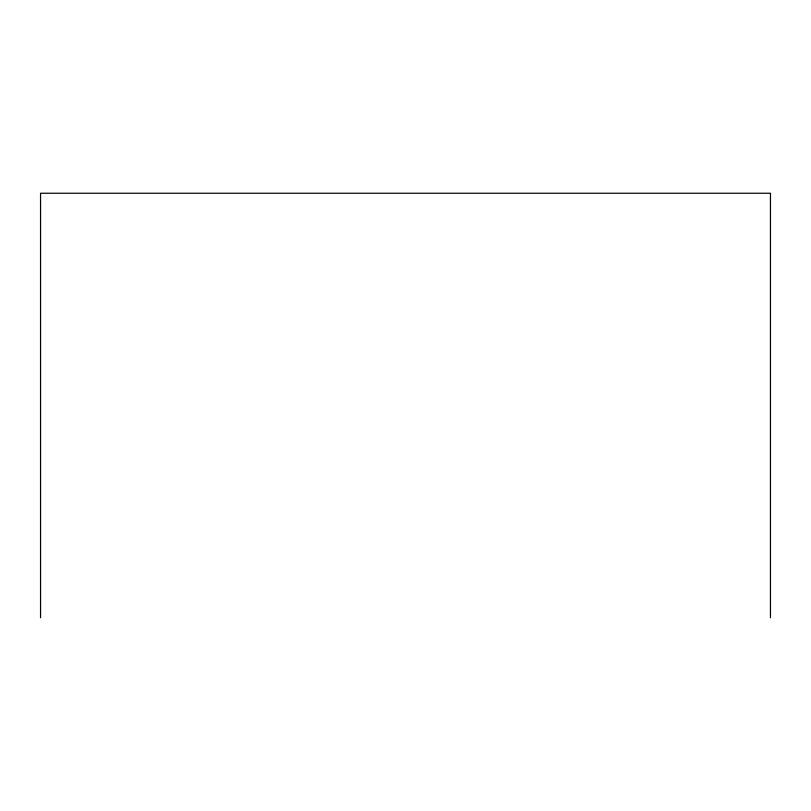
<?xml version="1.0" encoding="UTF-8"?>
<svg xmlns="http://www.w3.org/2000/svg" width="811" height="811" viewBox="0 0 811 811"><rect width="100%" height="100%" fill="white"/><g stroke="black" fill="none" stroke-linecap="round" stroke-linejoin="round"><path stroke-width="1.22" d="M770.45 617.749L770.45 193.251L40.55 193.251L40.55 617.749"/></g></svg>
